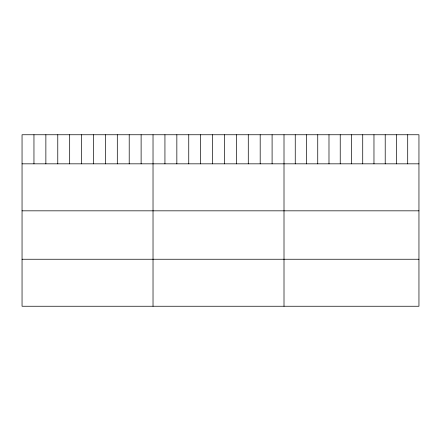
<?xml version="1.0" encoding="UTF-8"?>
<svg xmlns="http://www.w3.org/2000/svg" width="441" height="441" viewBox="0 0 441 441"><rect width="100%" height="100%" fill="white"/><g stroke="black" fill="none" stroke-linecap="round" stroke-linejoin="round"><path stroke-width="0.66" d="M418.95 163.832L418.95 306.247L22.05 306.247L22.05 134.753L418.95 134.753L418.95 163.832L22.05 163.832M22.05 210.831L418.95 210.831M22.05 259.247L418.95 259.247M407.705 134.753L407.705 163.832M396.459 134.753L396.459 163.832M385.214 134.753L385.214 163.832M373.968 134.753L373.968 163.832M362.723 134.753L362.723 163.832M351.477 134.753L351.477 163.832M340.232 134.753L340.232 163.832M328.986 134.753L328.986 163.832M317.74 134.753L317.74 163.832M306.495 134.753L306.495 163.832M295.25 134.753L295.25 163.832M284.004 134.753L284.004 306.247M272.097 134.753L272.097 163.832M260.19 134.753L260.19 163.832M248.283 134.753L248.283 163.832M236.376 134.753L236.376 163.832M224.469 134.753L224.469 163.832M212.562 134.753L212.562 163.832M200.655 134.753L200.655 163.832M188.748 134.753L188.748 163.832M176.841 134.753L176.841 163.832M164.934 134.753L164.934 163.832M153.027 134.753L153.027 306.247M141.12 134.753L141.12 163.832M129.213 134.753L129.213 163.832M117.306 134.753L117.306 163.832M105.399 134.753L105.399 163.832M93.492 134.753L93.492 163.832M81.585 134.753L81.585 163.832M69.678 134.753L69.678 163.832M57.771 134.753L57.771 163.832M45.864 134.753L45.864 163.832M33.957 134.753L33.957 163.832"/></g></svg>
